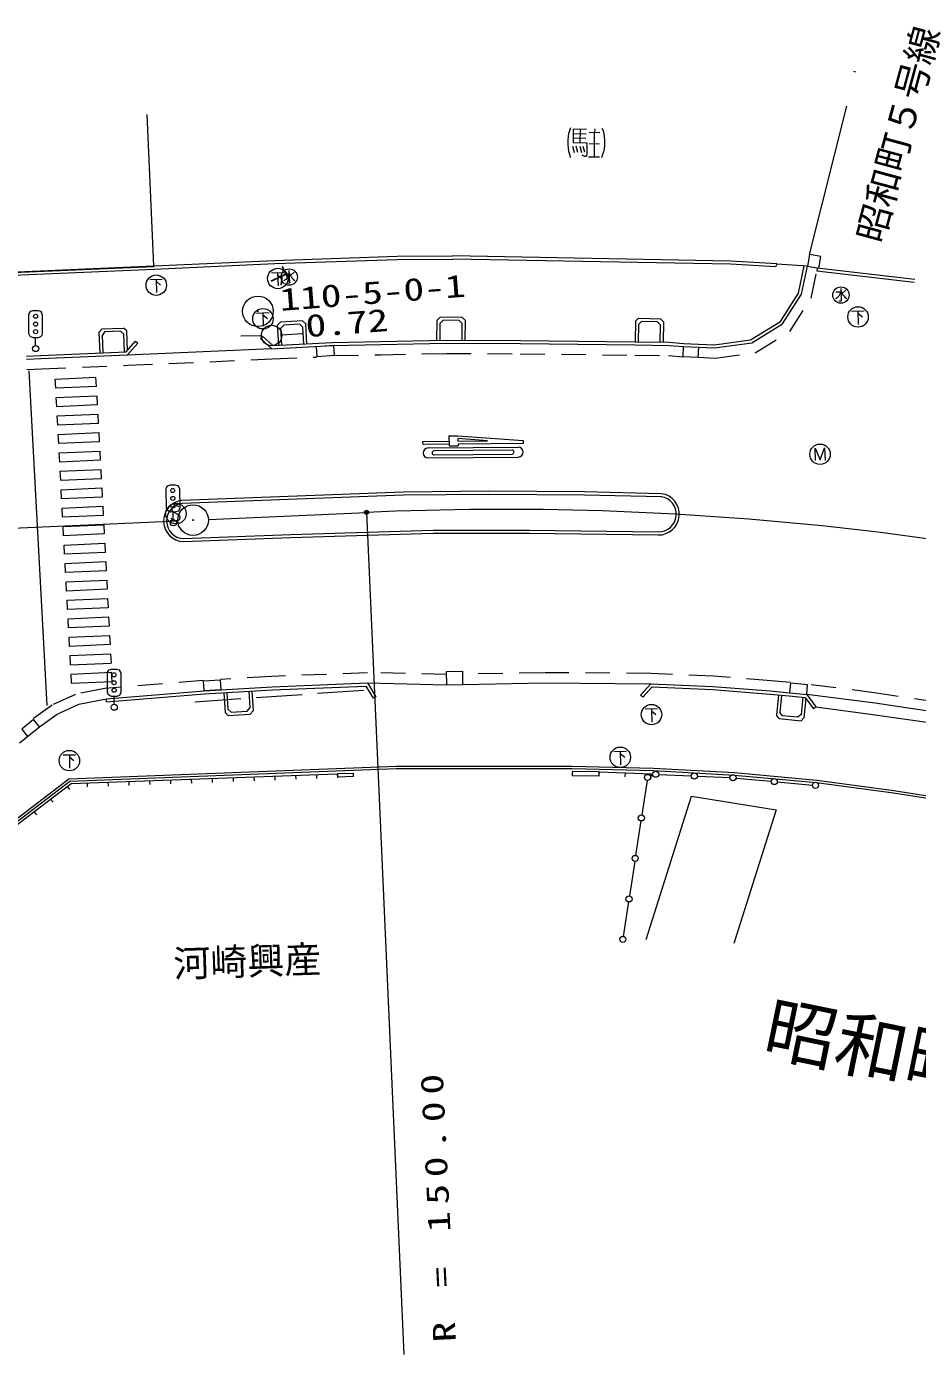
# Model space of a CAD drawing. Units: millimetres, scale not verified. Extents: x 40000 to 680000, y 20000 to 380000.
# Drawn here: x 157326 to 200742, y 269646 to 334378 of the extents above; entities that cross this region are included whole.
import ezdxf
from ezdxf.enums import TextEntityAlignment as Align

# ---------------------------------------------------------------- set-up
doc = ezdxf.new("R2010")
doc.units = ezdxf.units.MM
doc.header["$LTSCALE"] = 1000
for name, pattern in [('USER1', [2, 1.2, -0.8]), ('USER2', [3, 2.25, -0.75]), ('USER3', [2, 1.5, -0.5])]:
    doc.linetypes.add(name, pattern=pattern)
for name, color, linetype, lineweight in [('S-BGD', 1, 'Continuous', 13), ('S-BGD-HTXT', 6, 'Continuous', 13), ('S-BMK', 2, 'Continuous', 13), ('S-BMK-SRVR', 3, 'Continuous', 13)]:
    doc.layers.add(name, color=color, linetype=linetype, lineweight=lineweight)
doc.styles.add('ＭＳ ゴシック', font='')
doc.styles.get('ＭＳ ゴシック').set_extended_font_data('MS Gothic')

# ---------------------------------------------------------------- blocks, each defined once
blk = doc.blocks.new('BUHIN4')
at = {"layer": 'S-BGD'}
blk.add_line((-297, -153), (-81, -58), dxfattribs=at)
for points in [[(-57, -204), (-94, 20), (-114, 82), (-167, 174), (-217, 240)], [(-87, -310), (75, 266), (93, 279), (114, 286), (185, 251)], [(193, -216), (-42, -150), (11, -80), (59, -27), (120, 20), (197, 59), (297, 95)]]:
    blk.add_lwpolyline(points, dxfattribs=at)
blk.add_circle((0, 0), 398, dxfattribs=at)
blk = doc.blocks.new('BUHIN5')
at = {"layer": 'S-BGD'}
blk.add_lwpolyline([(309, 230), (144, -357), (75, 267), (-306, -231), (-141, 357)], dxfattribs=at)
blk.add_circle((0, 0), 498, dxfattribs=at)
blk = doc.blocks.new('BUHIN7')
at = {"layer": 'S-BGD'}
for p, q in [((-51, -180), (-207, 58)), ((-77, -274), (99, 351)), ((216, -357), (-371, -192))]:
    blk.add_line(p, q, dxfattribs=at)
blk.add_circle((0, 0), 498, dxfattribs=at)
blk = doc.blocks.new('BUHIN53')
at = {"layer": 'S-BGD'}
blk.add_circle((0, 0), 149, dxfattribs=at)
blk = doc.blocks.new('BUHIN54')
at = {"layer": 'S-BGD'}
blk.add_circle((0, 0), 149, dxfattribs=at)
blk = doc.blocks.new('BUHIN56')
at = {"layer": 'S-BGD'}
blk.add_circle((0, 0), 149, dxfattribs=at)
blk = doc.blocks.new('BUHIN157')
at = {"layer": 'S-BMK'}
for radius in [746, 22.5]:
    blk.add_circle((0, 0), radius, dxfattribs=at)
blk = doc.blocks.new('BUHIN156')
at = {"layer": 'S-BGD'}
for radius in [100, 87.5, 75, 62.5, 50, 37.5, 25, 12.5]:
    blk.add_circle((0, 0), radius, dxfattribs=at)
blk = doc.blocks.new('BUHIN177')
at = {"layer": 'S-BGD'}
blk.add_line((0, 0), (-67, 188), dxfattribs=at)
blk = doc.blocks.new('BUHIN178')
at = {"layer": 'S-BGD'}
blk.add_line((0, 0), (53, 193), dxfattribs=at)
blk = doc.blocks.new('BUHIN179')
at = {"layer": 'S-BGD'}
blk.add_line((0, 0), (69, 188), dxfattribs=at)
blk = doc.blocks.new('BUHIN215')
at = {"layer": 'S-BGD'}
for radius in [746, 22.5]:
    blk.add_circle((0, 0), radius, dxfattribs=at)

msp = doc.modelspace()

# ---------------------------------------------------------------- linework, layer by layer
at = {"layer": 'S-BGD'}
for p, q in [((197619, 332198), (197716, 332174)), ((195479, 323266), (197295, 330497)), ((163523, 322716), (163204, 330090)), ((183967, 329157), (184597, 329149)), ((184589, 328928), (183968, 328936)), ((184302, 329364), (184294, 328716)), ((184737, 329228), (185268, 329221)), ((184996, 328036), (185011, 329220)), ((185014, 329386), (185012, 329224)), ((183932, 328545), (184009, 328238)), ((184184, 328245), (184112, 328543)), ((184287, 328540), (184369, 328242)), ((184526, 328249), (184449, 328538)), ((185243, 328650), (184752, 328656)), ((184708, 328035), (185252, 328028)), ((169415, 322972), (175384, 323180)), ((169420, 322822), (175389, 323030)), ((175388, 323180), (178091, 323195)), ((175389, 323030), (178092, 323045)), ((191624, 322789), (178092, 323045)), ((191630, 322939), (178095, 323195)), ((195479, 323266), (195380, 322698)), ((196030, 323170), (195479, 323266)), ((195930, 322601), (196030, 323170)), ((155816, 322345), (163541, 322678)), ((155821, 322226), (163546, 322559)), ((156144, 322396), (163523, 322716)), ((163539, 322708), (169415, 322972)), ((163546, 322559), (169420, 322822)), ((163546, 322559), (169420, 322822)), ((193825, 322659), (191624, 322789)), ((193887, 322806), (191630, 322939)), ((193885, 322802), (193825, 322659)), ((195380, 322698), (193885, 322802)), ((194951, 321388), (195229, 322709)), ((195092, 321331), (195380, 322698)), ((195380, 322698), (195930, 322601)), ((195859, 322623), (195841, 322474)), ((195841, 322474), (200591, 321921)), ((195859, 322623), (200609, 322070)), ((194061, 319994), (194951, 321388)), ((194169, 319884), (195092, 321331)), ((169704, 319973), (169562, 319815)), ((169614, 318841), (169562, 319815)), ((170779, 320030), (169704, 319973)), ((169862, 319828), (169720, 319670)), ((170637, 319869), (169862, 319828)), ((170795, 319727), (170637, 319869)), ((170937, 319889), (170779, 320030)), ((170989, 318914), (170937, 319889)), ((177325, 319087), (177330, 320059)), ((177481, 320209), (177330, 320059)), ((177475, 319090), (177479, 319912)), ((177630, 320061), (177479, 319912)), ((178562, 320203), (177481, 320209)), ((178411, 320057), (177630, 320061)), ((178560, 319906), (178411, 320057)), ((178556, 319094), (178560, 319906)), ((178711, 320052), (178562, 320203)), ((178706, 319093), (178711, 320052)), ((186999, 320011), (186983, 319005)), ((187151, 320158), (186999, 320011)), ((187147, 319858), (187133, 319003)), ((187299, 320004), (187147, 319858)), ((187151, 320158), (188224, 320132)), ((188071, 319986), (187299, 320004)), ((188217, 319832), (188071, 319986)), ((188197, 318991), (188217, 319832)), ((188370, 319978), (188224, 320132)), ((188370, 319978), (188347, 318989)), ((192613, 319102), (194061, 319994)), ((192665, 318958), (194169, 319884)), ((157768, 318832), (157767, 319207)), ((161008, 319638), (160865, 319482)), ((160907, 318463), (160865, 319482)), ((161008, 319638), (162052, 319682)), ((161120, 319489), (161022, 319334)), ((161058, 318470), (161022, 319334)), ((161909, 319522), (161120, 319489)), ((162065, 319378), (161909, 319522)), ((162209, 319538), (162052, 319682)), ((162102, 318514), (162065, 319378)), ((162248, 318602), (162209, 319538)), ((168768, 319308), (167768, 319284)), ((168823, 319285), (168723, 319174)), ((168723, 319174), (169281, 318672)), ((168823, 319285), (169335, 318826)), ((169764, 318849), (169720, 319670)), ((169766, 319352), (170764, 319417)), ((170839, 318906), (170795, 319727)), ((158022, 318342), (162174, 318517)), ((162174, 318517), (162633, 319043)), ((162244, 318369), (162746, 318944)), ((162633, 319043), (162746, 318944)), ((169281, 318672), (172231, 318830)), ((169335, 318826), (172223, 318980)), ((169614, 318841), (169615, 318830)), ((170990, 318903), (170989, 318914)), ((172298, 318836), (171439, 318767)), ((171439, 318767), (171477, 318293)), ((172228, 318980), (174579, 319022)), ((172231, 318830), (174583, 318872)), ((172336, 318361), (172298, 318836)), ((174579, 319022), (177780, 319098)), ((174583, 318872), (177781, 318948)), ((177780, 319098), (181395, 319078)), ((177781, 318948), (181393, 318928)), ((181393, 318928), (186981, 318855)), ((181395, 319078), (186983, 319005)), ((186981, 318855), (188637, 318836)), ((186982, 319005), (188638, 318986)), ((188637, 318836), (189340, 318783)), ((188648, 318986), (189346, 318933)), ((189319, 318279), (189340, 318783)), ((189340, 318783), (190067, 318753)), ((189340, 318783), (190067, 318753)), ((189346, 318933), (190075, 318903)), ((190067, 318753), (190046, 318248)), ((190067, 318753), (190860, 318713)), ((190075, 318903), (190854, 318863)), ((190854, 318863), (192613, 319102)), ((190860, 318713), (192665, 318958)), ((157316, 318315), (158022, 318342)), ((157316, 318165), (158028, 318192)), ((158028, 318192), (162244, 318369)), ((171477, 318293), (172336, 318361)), ((190046, 318248), (189319, 318279)), ((158323, 301280), (157452, 317595)), ((158724, 317194), (160703, 317281)), ((158748, 316745), (158724, 317194)), ((160726, 316832), (160703, 317281)), ((160726, 316832), (158748, 316745)), ((158772, 316296), (160750, 316382)), ((158796, 315846), (158772, 316296)), ((160774, 315933), (158796, 315846)), ((160750, 316382), (160774, 315933)), ((158820, 315397), (160798, 315484)), ((158844, 314947), (158820, 315397)), ((160798, 315484), (160822, 315034)), ((160822, 315034), (158844, 314947)), ((158868, 314498), (160846, 314585)), ((158892, 314049), (158868, 314498)), ((160870, 314135), (158892, 314049)), ((160846, 314585), (160870, 314135)), ((176645, 314149), (177913, 314162)), ((176647, 314003), (176645, 314149)), ((177914, 314016), (176647, 314003)), ((177910, 314430), (178349, 314434)), ((177910, 314430), (177915, 313943)), ((179788, 314181), (178339, 314289)), ((178349, 314434), (181520, 314198)), ((178350, 314288), (178351, 314191)), ((178351, 314166), (179788, 314181)), ((181521, 314052), (178353, 314020)), ((178353, 314044), (178354, 313947)), ((181520, 314198), (181521, 314052)), ((158916, 313599), (160894, 313686)), ((158940, 313150), (158916, 313599)), ((160894, 313686), (160918, 313237)), ((176892, 313835), (181279, 313879)), ((176897, 313347), (181284, 313391)), ((180988, 313729), (177186, 313692)), ((177188, 313497), (180990, 313534)), ((177915, 313943), (178354, 313947)), ((160918, 313237), (158940, 313150)), ((158964, 312701), (160942, 312787)), ((158988, 312251), (158964, 312701)), ((160942, 312787), (160966, 312338)), ((160966, 312338), (158988, 312251)), ((159012, 311802), (160990, 311889)), ((159036, 311352), (159012, 311802)), ((161014, 311439), (159036, 311352)), ((160990, 311889), (161014, 311439)), ((175695, 311686), (164900, 311273)), ((175698, 311536), (164906, 311123)), ((179859, 311722), (175695, 311686)), ((179859, 311572), (175698, 311536)), ((184521, 311689), (179859, 311722)), ((184520, 311539), (179859, 311572)), ((188268, 311456), (184518, 311539)), ((188271, 311606), (184521, 311689)), ((159060, 310903), (161038, 310990)), ((159084, 310454), (159060, 310903)), ((161038, 310990), (161062, 310540)), ((161062, 310540), (159084, 310454)), ((159108, 310004), (161086, 310091)), ((161086, 310091), (161110, 309642)), ((164477, 310336), (164469, 310711)), ((159132, 309555), (159108, 310004)), ((161110, 309642), (159132, 309555)), ((164961, 309420), (170202, 309623)), ((164967, 309270), (170207, 309473)), ((170202, 309623), (177141, 309831)), ((170207, 309473), (177143, 309681)), ((177141, 309831), (181843, 309834)), ((177143, 309681), (181842, 309684)), ((181842, 309684), (188106, 309594)), ((181843, 309834), (188108, 309744)), ((159156, 309105), (161134, 309192)), ((159180, 308656), (159156, 309105)), ((161134, 309192), (161158, 308743)), ((161158, 308743), (159180, 308656)), ((159204, 308207), (161182, 308293)), ((159228, 307757), (159204, 308207)), ((161182, 308293), (161206, 307844)), ((161206, 307844), (159228, 307757)), ((159252, 307308), (161230, 307395)), ((159276, 306859), (159252, 307308)), ((161254, 306945), (159276, 306859)), ((161230, 307395), (161254, 306945)), ((159300, 306409), (161278, 306496)), ((159324, 305960), (159300, 306409)), ((161278, 306496), (161302, 306047)), ((161302, 306047), (159324, 305960)), ((159348, 305510), (161326, 305597)), ((161326, 305597), (161350, 305148)), ((159372, 305061), (159348, 305510)), ((161350, 305148), (159372, 305061)), ((159396, 304612), (161374, 304698)), ((159420, 304162), (159396, 304612)), ((161398, 304249), (159420, 304162)), ((161374, 304698), (161398, 304249)), ((159444, 303713), (161422, 303800)), ((159468, 303264), (159444, 303713)), ((161422, 303800), (161446, 303350)), ((159468, 303264), (161446, 303350)), ((159492, 302814), (161470, 302901)), ((159516, 302365), (159492, 302814)), ((159516, 302365), (161494, 302452)), ((161494, 302452), (161470, 302901)), ((165948, 302478), (166766, 302531)), ((165979, 301993), (165948, 302478)), ((166766, 302531), (166798, 302047)), ((169299, 302192), (173949, 302381)), ((173949, 302381), (177784, 302291)), ((173949, 302381), (174344, 301710)), ((178580, 302936), (177775, 302924)), ((177775, 302924), (177784, 302291)), ((177784, 302291), (178590, 302303)), ((178590, 302303), (178580, 302936)), ((178590, 302303), (182543, 302381)), ((182543, 302381), (187746, 302342)), ((187746, 302342), (187243, 301792)), ((187243, 301792), (187746, 302342)), ((187746, 302342), (190774, 302204)), ((194550, 302373), (194503, 301898)), ((195392, 302290), (194550, 302373)), ((161216, 301612), (165979, 301993)), ((161228, 301462), (165991, 301844)), ((161595, 301349), (161594, 301724)), ((165979, 301993), (169299, 302192)), ((166798, 302047), (165979, 301993)), ((165988, 301844), (169307, 302042)), ((166942, 301901), (166999, 300937)), ((167091, 301910), (167140, 301099)), ((168161, 301974), (168210, 301163)), ((168311, 301983), (168369, 301019)), ((169307, 302042), (173865, 302227)), ((173865, 302227), (174215, 301634)), ((174344, 301710), (174215, 301634)), ((187353, 301691), (187243, 301792)), ((187353, 301691), (187809, 302189)), ((187809, 302189), (190767, 302054)), ((190767, 302054), (193556, 301839)), ((190774, 302204), (193570, 301989)), ((193556, 301839), (194489, 301749)), ((193570, 301989), (194503, 301898)), ((193968, 301799), (193872, 300805)), ((194118, 301785), (194036, 300942)), ((194489, 301749), (195265, 301673)), ((194503, 301898), (195345, 301815)), ((194503, 301898), (195345, 301815)), ((195159, 301684), (195077, 300841)), ((195265, 301673), (195674, 301126)), ((195345, 301815), (195392, 302290)), ((198676, 301393), (195345, 301815)), ((195345, 301815), (195794, 301216)), ((158821, 300864), (159872, 301345)), ((159872, 301345), (161216, 301612)), ((161228, 301462), (161216, 301612)), ((167299, 300958), (167140, 301099)), ((168069, 301004), (168210, 301163)), ((168369, 301019), (168228, 300860)), ((195303, 301621), (195212, 300676)), ((195794, 301216), (195674, 301126)), ((195794, 301216), (198569, 300848)), ((201705, 300932), (198676, 301393)), ((157670, 300603), (157087, 300126)), ((157962, 300247), (157670, 300603)), ((157962, 300247), (158821, 300864)), ((166999, 300937), (167158, 300796)), ((167158, 300796), (168228, 300860)), ((167299, 300958), (168069, 301004)), ((194007, 300642), (193872, 300805)), ((194007, 300642), (195083, 300538)), ((194171, 300778), (194036, 300942)), ((194914, 300706), (194171, 300778)), ((195077, 300841), (194914, 300706)), ((195212, 300676), (195083, 300538)), ((198569, 300848), (201543, 300413)), ((156981, 299466), (157379, 299769)), ((157087, 300126), (157379, 299769)), ((157379, 299769), (157962, 300247)), ((159107, 298877), (159717, 298877)), ((159412, 298877), (159412, 298227)), ((159412, 298780), (159627, 298592)), ((175355, 298311), (159386, 297690)), ((175355, 298191), (159436, 297572)), ((172488, 297967), (173241, 297988)), ((172493, 297792), (172488, 297967)), ((173246, 297812), (172493, 297792)), ((173241, 297988), (173246, 297812)), ((183920, 298307), (175355, 298311)), ((183915, 298187), (175355, 298191)), ((183914, 298065), (183913, 297869)), ((183913, 297869), (185227, 297859)), ((185228, 298055), (183914, 298065)), ((187878, 298097), (183915, 298187)), ((187884, 298217), (183920, 298307)), ((185227, 297859), (185228, 298055)), ((185228, 298055), (187758, 297943)), ((191824, 297876), (187878, 298097)), ((191833, 297995), (187884, 298217)), ((188134, 297925), (189718, 297852)), ((190018, 297839), (191603, 297767)), ((195830, 297511), (191824, 297876)), ((195844, 297631), (191833, 297995)), ((159386, 297690), (149767, 290356)), ((159436, 297572), (149855, 290267)), ((187565, 297627), (187310, 295950)), ((191902, 297746), (193614, 297588)), ((193913, 297560), (195625, 297402)), ((199583, 297010), (195830, 297511)), ((199600, 297129), (195844, 297631)), ((203715, 296472), (199600, 297129)), ((187519, 289869), (189724, 296860)), ((189724, 296860), (193859, 296201)), ((203695, 296354), (199583, 297010)), ((193859, 296201), (191799, 289672)), ((187264, 295653), (187009, 293975)), ((186964, 293679), (186708, 292001)), ((186663, 291704), (186408, 290027))]:
    msp.add_line(p, q, dxfattribs=at)
at = {"layer": 'S-BGD', "linetype": 'USER1'}
for p, q in [((195562, 321138), (195869, 322595)), ((194528, 319519), (195562, 321138)), ((192837, 318477), (194528, 319519)), ((158048, 317692), (162265, 317870)), ((162265, 317870), (169303, 318173)), ((169303, 318173), (171461, 318268)), ((172306, 318336), (174593, 318372)), ((174593, 318372), (177786, 318448)), ((177786, 318448), (181388, 318428)), ((181388, 318428), (186974, 318355)), ((186974, 318355), (188615, 318336)), ((188615, 318336), (189302, 318285)), ((190042, 318254), (190881, 318211)), ((190881, 318211), (192837, 318477)), ((157335, 317665), (158048, 317692)), ((165939, 302492), (161147, 302108)), ((169275, 302692), (166769, 302546)), ((173945, 302881), (169275, 302692)), ((177796, 302791), (173945, 302881)), ((182540, 302881), (178580, 302803)), ((187759, 302842), (182540, 302881)), ((190805, 302703), (187759, 302842)), ((193613, 302487), (190805, 302703)), ((194552, 302396), (193613, 302487)), ((198745, 301888), (195408, 302311)), ((159718, 301824), (158569, 301298)), ((161147, 302108), (159718, 301824)), ((201782, 301426), (198745, 301888)), ((158569, 301298), (157670, 300653))]:
    msp.add_line(p, q, dxfattribs=at)
at = {"layer": 'S-BGD', "linetype": 'USER2'}
msp.add_line((173750, 302018), (165188, 301418), dxfattribs=at)
at = {"layer": 'S-BGD', "linetype": 'USER3'}
msp.add_line((157379, 299769), (157962, 300247), dxfattribs=at)
at = {"layer": 'S-BGD'}
for points in [[(183840, 329446), (183779, 329294), (183742, 329173), (183713, 329012), (183701, 328836), (183698, 328611), (183714, 328444), (183735, 328309), (183778, 328151), (183821, 328002)], [(184617, 329364), (183969, 329373), (183961, 328720), (184636, 328711), (184629, 328154), (184610, 328091), (184582, 328051), (184537, 328038), (184399, 328116)], [(185361, 329427), (185422, 329313), (185465, 329155), (185481, 328997), (185488, 328817), (185485, 328592), (185469, 328417), (185436, 328273), (185393, 328144), (185342, 327982)], [(164753, 310960), (164725, 310989), (164687, 311005), (164635, 311014), (164557, 311012), (164493, 310993), (164439, 310954), (164407, 310898), (164406, 310841), (164410, 310803), (164431, 310754), (164467, 310727), (164743, 310577), (164775, 310533), (164796, 310471), (164793, 310410), (164777, 310363), (164743, 310317), (164666, 310292), (164551, 310289), (164501, 310295), (164453, 310317), (164412, 310353), (164375, 310410)], [(150402, 290566), (159495, 297481), (172468, 297957)]]:
    msp.add_lwpolyline(points, dxfattribs=at)
for points in [[(157642, 319206), (157537, 319246), (157482, 319306), (157441, 319406), (157438, 320331), (157463, 320416), (157528, 320496), (157638, 320531), (157888, 320532), (157998, 320498), (158058, 320423), (158088, 320333), (158091, 319408), (158062, 319313), (158007, 319253), (157892, 319207)], [(164344, 310709), (164238, 310747), (164182, 310806), (164140, 310905), (164122, 311830), (164146, 311915), (164209, 311996), (164318, 312033), (164568, 312038), (164679, 312006), (164740, 311932), (164772, 311842), (164790, 310918), (164762, 310822), (164708, 310761), (164594, 310714)], [(161469, 301723), (161364, 301763), (161309, 301823), (161268, 301923), (161266, 302848), (161291, 302933), (161356, 303013), (161466, 303048), (161716, 303049), (161826, 303014), (161886, 302939), (161916, 302849), (161918, 301924), (161889, 301829), (161834, 301769), (161719, 301724)]]:
    msp.add_lwpolyline(points, close=True, dxfattribs=at)
for centre, radius in [((157764, 320257), 100), ((157765, 319872), 100), ((157766, 319507), 100), ((157769, 318682), 150), ((164449, 311761), 100), ((164456, 311376), 100), ((164607, 310633), 498), ((164463, 311011), 100), ((164480, 310186), 150), ((161591, 302774), 100), ((161592, 302389), 100), ((161593, 302024), 100), ((161595, 301199), 150), ((159412, 298592), 498), ((191753, 297760), 149)]:
    msp.add_circle(centre, radius, dxfattribs=at)
for centre, radius, start, end in [((176895, 313591), 244, 90.56982, 270.56934), ((177187, 313594), 97.5, 90.56982, 270.56934), ((180989, 313632), 97.5, 270.56982, 90.56982), ((181281, 313635), 244, 270.56982, 90.56982), ((188125, 310605), 1012, 268.91602, 81.66895), ((188125, 310605), 862, 268.91602, 81.66895), ((165002, 310274), 1004, 95.84033, 267.99268), ((165002, 310274), 854, 95.84033, 267.99268)]:
    msp.add_arc(centre, radius, start, end, dxfattribs=at)
at = {"layer": 'S-BGD-HTXT'}
for p, q in [((162244, 318369), (169269, 318679)), ((173894, 310694), (175714, 269646))]:
    msp.add_line(p, q, dxfattribs=at)
at = {"layer": 'S-BMK'}
for p, q in [((66287, 305923), (164690, 310286)), ((166189, 310352), (173894, 310694))]:
    msp.add_line(p, q, dxfattribs=at)
msp.add_arc((180538, 160841), 150000, 75.00439, 92.53809, dxfattribs=at)
at = {"layer": 'S-BMK-SRVR'}
msp.add_circle((169267, 319320), 498, dxfattribs=at)

# ---------------------------------------------------------------- block references
at = {"rotation": 197.55165}
for name, p in [('BUHIN7', (163646, 321772)), ('BUHIN7', (169568, 322096)), ('BUHIN4', (170125, 322165)), ('BUHIN4', (197015, 321291)), ('BUHIN215', (168603, 320496)), ('BUHIN7', (168846, 320136)), ('BUHIN7', (197847, 320222)), ('BUHIN5', (195996, 313529)), ('BUHIN157', (165440, 310319)), ('BUHIN156', (173894, 310694)), ('BUHIN7', (187783, 300839)), ('BUHIN7', (186261, 298756)), ('BUHIN178', (167387, 297771)), ('BUHIN178', (168403, 297808)), ('BUHIN178', (169419, 297845)), ('BUHIN178', (170436, 297883)), ('BUHIN178', (171452, 297920)), ('BUHIN178', (172468, 297957)), ('BUHIN179', (185228, 298055)), ('BUHIN179', (186493, 297999)), ('BUHIN53', (187588, 297775)), ('BUHIN179', (187758, 297943)), ('BUHIN54', (187984, 297932)), ('BUHIN54', (189868, 297846)), ('BUHIN177', (159305, 297337)), ('BUHIN178', (160273, 297510)), ('BUHIN178', (161289, 297547)), ('BUHIN178', (162306, 297584)), ('BUHIN178', (163322, 297622)), ('BUHIN178', (164338, 297659)), ('BUHIN178', (165354, 297696)), ('BUHIN178', (166371, 297733)), ('BUHIN56', (193763, 297574)), ('BUHIN56', (195774, 297388)), ('BUHIN177', (158496, 296721)), ('BUHIN177', (157687, 296106)), ('BUHIN53', (187287, 295801)), ('BUHIN53', (186986, 293827)), ('BUHIN53', (186686, 291853)), ('BUHIN53', (186385, 289879))]:
    msp.add_blockref(name, p, dxfattribs=at)

# ---------------------------------------------------------------- texts
at = {"layer": 'S-BGD', "style": 'ＭＳ ゴシック'}
for s, height, rotation, p in [('昭和町５号線', 1320, 74.8, (199407, 323644)), ('下', 733, 295, (168904, 322341)), ('河崎興産', 1320, 1.9, (164517, 287638)), ('昭和町三丁目', 2566, 348.4, (192963, 283630))]:
    msp.add_text(s, height=height, rotation=rotation, dxfattribs=at).set_placement(p, align=Align.BOTTOM_LEFT)
at = {"layer": 'S-BGD-HTXT', "insert": (178269, 270262), "char_height": 1100, "attachment_point": 7, "rotation": 92.8, "style": 'ＭＳ ゴシック'}
msp.add_mtext('\\T1.33;\\W1.35;R\\~=\\~150.00', dxfattribs=at)
at = {"layer": 'S-BMK-SRVR', "style": 'ＭＳ ゴシック', "width": 1.35}
for s, p in [('110-5-0-1', (169715, 320186)), ('0.72', (170990, 318903))]:
    msp.add_text(s, height=1100, rotation=4.4, dxfattribs=at).set_placement(p, align=Align.BOTTOM_LEFT)

doc.saveas('drawing.dxf')
